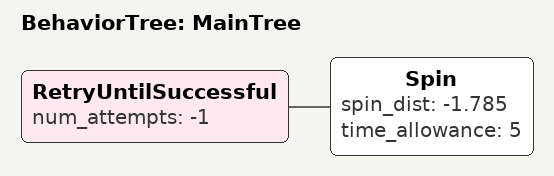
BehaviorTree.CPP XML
<root main_tree_to_execute="MainTree">
  <BehaviorTree ID="MainTree">

    <RetryUntilSuccessful num_attempts="-1">
      <Spin
        spin_dist="-1.785"
        time_allowance="5"/>
    </RetryUntilSuccessful>

  </BehaviorTree>
</root>
